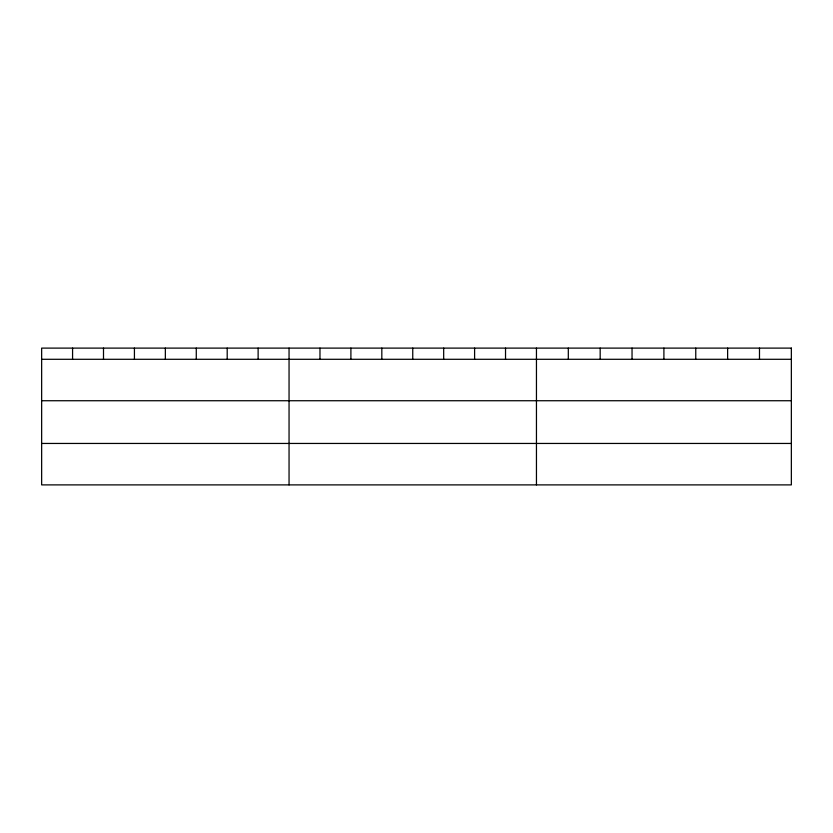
<?xml version="1.0" encoding="UTF-8"?>
<svg xmlns="http://www.w3.org/2000/svg" width="833" height="833" viewBox="0 0 833 833"><rect width="100%" height="100%" fill="white"/><g stroke="black" fill="none" stroke-linecap="round" stroke-linejoin="round"><path stroke-width="1.25" d="M41.65 359.294L791.35 359.294M41.65 400.735L791.35 400.735M41.65 443.448L791.35 443.448M759.488 348.111L759.488 359.294M727.625 348.111L727.625 359.294M695.763 348.111L695.763 359.294M663.901 348.111L663.901 359.294M632.039 348.111L632.039 359.294M600.177 348.111L600.177 359.294M568.314 348.111L568.314 359.294M536.452 348.111L536.452 484.889M505.527 348.111L505.527 359.294M474.602 348.111L474.602 359.294M443.677 348.111L443.677 359.294M412.751 348.111L412.751 359.294M381.826 348.111L381.826 359.294M350.901 348.111L350.901 359.294M319.976 348.111L319.976 359.294M289.051 348.111L289.051 484.889M258.126 348.111L258.126 359.294M227.201 348.111L227.201 359.294M196.276 348.111L196.276 359.294M165.351 348.111L165.351 359.294M134.425 348.111L134.425 359.294M103.5 348.111L103.5 359.294M72.575 348.111L72.575 359.294M791.35 348.111L41.65 348.111L41.65 484.889L791.35 484.889L791.35 348.111"/></g></svg>
